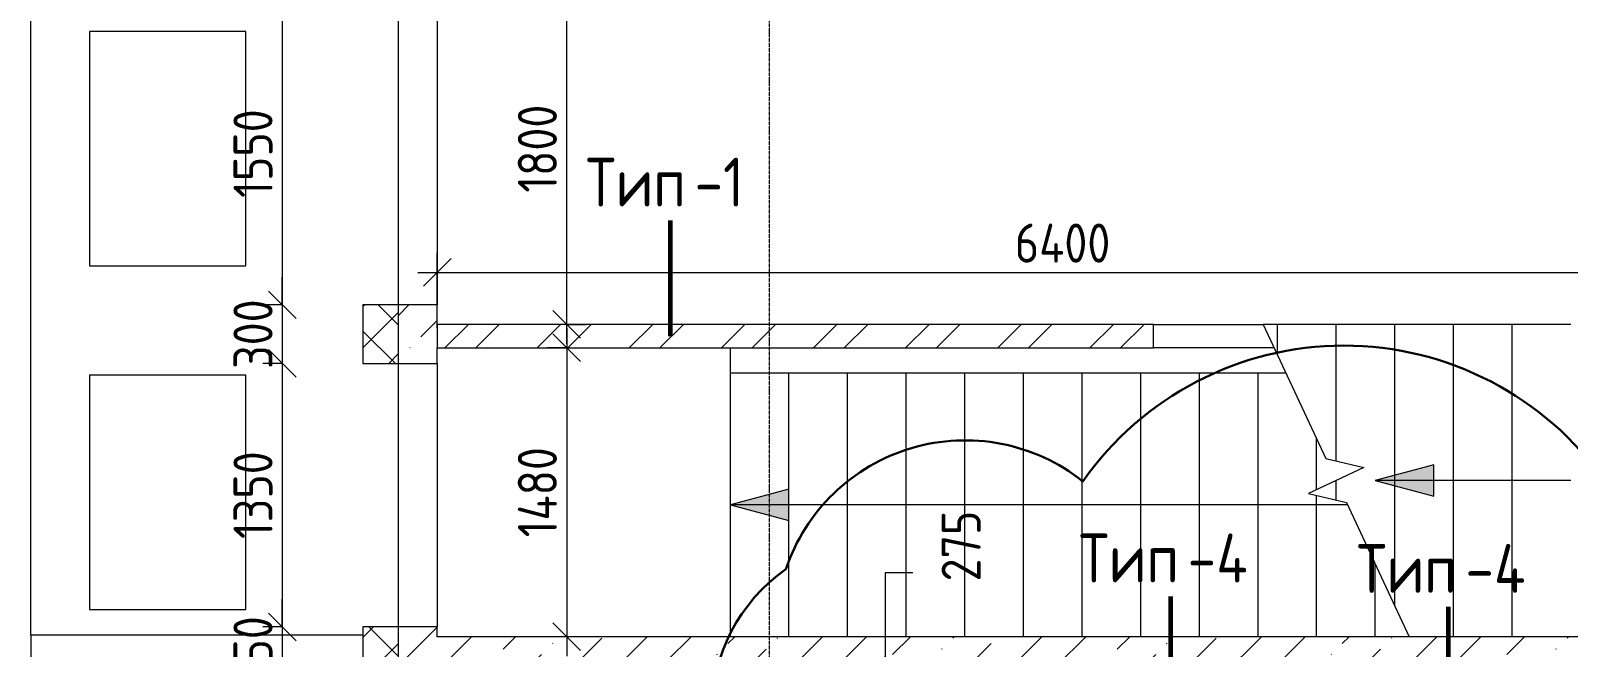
# Model space of a CAD drawing. Header units: millimetres. Extents: x -60946 to 138510, y -262288 to 24501.
# Drawn here: x -22096 to -14229, y -37714 to -34555 of the extents above; entities that cross this region are included whole.
import ezdxf

# ---------------------------------------------------------------- set-up
doc = ezdxf.new("R2010")
doc.units = ezdxf.units.MM
doc.linetypes.add('ADSK_Линия сетки', pattern=[25, 20, -2.5, 0, -2.5])
for name, color, linetype, lineweight in [('0) 1 вып перегородка', 7, 'Continuous', 60), ('Лестницы', 7, 'Continuous', 9), ('Оси', 7, 'Continuous', 9), ('Перекрытие', 7, 'Continuous', 18), ('Размеры', 7, 'Continuous', 9), ('Стены внутренние', 7, 'Continuous', 18), ('Стены наружные', 7, 'Continuous', 18), ('Стены несущие', 7, 'Continuous', 30), ('Стены отделка', 7, 'Continuous', 30), ('Стены штриховка', 7, 'Continuous', 9), ('Стрелки вверх', 7, 'Continuous', 18)]:
    doc.layers.add(name, color=color, linetype=linetype, lineweight=lineweight)
doc.layers.add('2)Тип-4', color=7, linetype='Continuous', lineweight=30, true_color=0x0080c0)
doc.styles.add('GOST Common_3', font='', dxfattribs={"width": 0.9, "height": 200})
doc.styles.get('GOST Common_3').set_extended_font_data('GOST Common')
doc.dimstyles.new('ADSK_Основной_2_0', dxfattribs={"dimscale": 304.8, "dimtxt": 201.142999, "dimasz": 0.463911, "dimexe": 0.328084, "dimexo": 0.328084, "dimgap": 0.164042, "dimtad": 1, "dimdec": 3, "dimrnd": 0.001, "dimdsep": 46, "dimtxsty": 'GOST Common_3', "dimblk1": 'OBLIQUE', "dimblk2": 'OBLIQUE', "dimsah": 1, "dimcen": 0.09, "dimdle": 0.328084, "dimazin": 2, "dimtfac": 1, "dimtdec": 4, "dimtix": 1, "dimtmove": 0, "dimatfit": 3, "dimfxl": 1, "dimtvp": 1, "dimtolj": 1, "dimtzin": 0, "dimlwd": 20, "dimlwe": 20, "dimarcsym": 2})
doc.dimstyles.new('ADSK_Основной_2_0_1', dxfattribs={"dimscale": 304.8, "dimtxt": 201.142999, "dimasz": 0.463911, "dimexe": 0.328084, "dimexo": 0.328084, "dimgap": 0.164042, "dimtad": 1, "dimdec": 3, "dimrnd": 0.001, "dimdsep": 46, "dimtxsty": 'GOST Common_3', "dimblk1": 'OBLIQUE', "dimblk2": 'OBLIQUE', "dimsah": 1, "dimcen": 0.09, "dimdle": 0.328084, "dimazin": 2, "dimtfac": 1, "dimtdec": 4, "dimtix": 1, "dimtmove": 1, "dimatfit": 3, "dimfxl": 1, "dimtvp": 1, "dimtolj": 1, "dimtzin": 0, "dimlwd": 20, "dimlwe": 20, "dimarcsym": 2})
pattern_1 = [(45, (1283.93, -48864.63), (84.1895, 308.69595), [396.875, -79.375, 3.353, -76.022])]

# ---------------------------------------------------------------- blocks, each defined once
blk = doc.blocks.new('_Oblique')
at = {"color": 0, "linetype": 'ByBlock', "lineweight": -2}
blk.add_line((-0.5, -0.5), (0.5, 0.5), dxfattribs=at)
blk = doc.blocks.new('*D4274')
at = {"layer": 'Defpoints', "color": 0, "transparency": 16777216}
for p in [(-20708.8, -34409.7), (-20808.8, -35959.7), (-20708.8, -35959.7)]:
    blk.add_point(p, dxfattribs=at)
at = {"layer": 'Размеры', "color": 0, "lineweight": 20, "transparency": 16777216}
for p, q in [((-20808.8, -34309.7), (-20808.8, -36059.7)), ((-20808.8, -34409.7), (-20908.8, -34409.7)), ((-20808.8, -35959.7), (-20908.8, -35959.7))]:
    blk.add_line(p, q, dxfattribs=at)
at = {"layer": 'Размеры', "color": 0, "lineweight": 20, "transparency": 16777216, "xscale": 141.4, "yscale": 141.4, "zscale": 141.4}
for p, rotation in [((-20808.8, -34409.7), 90), ((-20808.8, -35959.7), 270)]:
    blk.add_blockref('_Oblique', p, dxfattribs=dict(at, rotation=rotation))
at = {"layer": 'Размеры', "color": 0, "lineweight": 9, "transparency": 16777216, "insert": (-20958.8, -35184.7), "char_height": 200, "width": 560.473, "attachment_point": 5, "rotation": 90, "style": 'GOST Common_3'}
blk.add_mtext('\\A1;1550', dxfattribs=at)
blk = doc.blocks.new('*D4275')
at = {"layer": 'Defpoints', "color": 0, "transparency": 16777216}
for p in [(-20708.8, -35959.7), (-20808.8, -36259.7), (-20708.8, -36259.7)]:
    blk.add_point(p, dxfattribs=at)
at = {"layer": 'Размеры', "color": 0, "lineweight": 20, "transparency": 16777216}
for p, q in [((-20808.8, -35959.7), (-20808.8, -35818.3)), ((-20808.8, -35959.7), (-20908.8, -35959.7)), ((-20808.8, -35959.7), (-20808.8, -36259.7)), ((-20808.8, -36259.7), (-20908.8, -36259.7)), ((-20808.8, -36259.7), (-20808.8, -36401.1))]:
    blk.add_line(p, q, dxfattribs=at)
at = {"layer": 'Размеры', "color": 0, "lineweight": 20, "transparency": 16777216, "xscale": 141.4, "yscale": 141.4, "zscale": 141.4}
for p, rotation in [((-20808.8, -35959.7), 270), ((-20808.8, -36259.7), 90)]:
    blk.add_blockref('_Oblique', p, dxfattribs=dict(at, rotation=rotation))
at = {"layer": 'Размеры', "color": 0, "lineweight": 9, "transparency": 16777216, "insert": (-20958.8, -36109.7), "char_height": 200, "width": 454.106, "attachment_point": 5, "rotation": 90, "style": 'GOST Common_3'}
blk.add_mtext('\\A1;300', dxfattribs=at)
blk = doc.blocks.new('*D4276')
at = {"layer": 'Defpoints', "color": 0, "transparency": 16777216}
for p in [(-20708.8, -36259.7), (-20808.8, -37609.7), (-20708.8, -37609.7)]:
    blk.add_point(p, dxfattribs=at)
at = {"layer": 'Размеры', "color": 0, "lineweight": 20, "transparency": 16777216}
for p, q in [((-20808.8, -36159.7), (-20808.8, -37709.7)), ((-20808.8, -36259.7), (-20908.8, -36259.7)), ((-20808.8, -37609.7), (-20908.8, -37609.7))]:
    blk.add_line(p, q, dxfattribs=at)
at = {"layer": 'Размеры', "color": 0, "lineweight": 20, "transparency": 16777216, "xscale": 141.4, "yscale": 141.4, "zscale": 141.4}
for p, rotation in [((-20808.8, -36259.7), 90), ((-20808.8, -37609.7), 270)]:
    blk.add_blockref('_Oblique', p, dxfattribs=dict(at, rotation=rotation))
at = {"layer": 'Размеры', "color": 0, "lineweight": 9, "transparency": 16777216, "insert": (-20958.8, -36934.7), "char_height": 200, "width": 560.473, "attachment_point": 5, "rotation": 90, "style": 'GOST Common_3'}
blk.add_mtext('\\A1;1350', dxfattribs=at)
blk = doc.blocks.new('*D4277')
at = {"layer": 'Defpoints', "color": 0, "transparency": 16777216}
for p in [(-20708.8, -37609.7), (-21324.5, -37859.7), (-20808.8, -37859.7)]:
    blk.add_point(p, dxfattribs=at)
at = {"layer": 'Размеры', "color": 0, "lineweight": 20, "transparency": 16777216}
for p, q in [((-20808.8, -37609.7), (-20808.8, -37468.3)), ((-20808.8, -37609.7), (-20908.8, -37609.7)), ((-20808.8, -37609.7), (-20808.8, -37859.7)), ((-21224.5, -37859.7), (-20708.8, -37859.7)), ((-20808.8, -37859.7), (-20808.8, -38001.1))]:
    blk.add_line(p, q, dxfattribs=at)
at = {"layer": 'Размеры', "color": 0, "lineweight": 20, "transparency": 16777216, "xscale": 141.4, "yscale": 141.4, "zscale": 141.4}
for p, rotation in [((-20808.8, -37609.7), 270), ((-20808.8, -37859.7), 90)]:
    blk.add_blockref('_Oblique', p, dxfattribs=dict(at, rotation=rotation))
at = {"layer": 'Размеры', "color": 0, "lineweight": 9, "transparency": 16777216, "insert": (-20958.8, -37734.7), "char_height": 200, "width": 454.106, "attachment_point": 5, "rotation": 90, "style": 'GOST Common_3'}
blk.add_mtext('\\A1;250', dxfattribs=at)
blk = doc.blocks.new('*D4109')
at = {"layer": 'Defpoints', "color": 0, "transparency": 16777216}
for p in [(-13616.1, -35793.5), (-13616.1, -36059.7), (-20016.1, -36179.7)]:
    blk.add_point(p, dxfattribs=at)
at = {"layer": 'Размеры', "color": 0, "lineweight": 20, "transparency": 16777216}
for p, q in [((-20016.1, -36079.7), (-20016.1, -35693.5)), ((-13616.1, -35959.7), (-13616.1, -35693.5)), ((-20116.1, -35793.5), (-13516.1, -35793.5))]:
    blk.add_line(p, q, dxfattribs=at)
at = {"layer": 'Размеры', "color": 0, "lineweight": 20, "transparency": 16777216, "xscale": 141.4, "yscale": 141.4, "zscale": 141.4, "rotation": 180}
blk.add_blockref('_Oblique', (-20016.1, -35793.5), dxfattribs=at)
at = {"layer": 'Размеры', "color": 0, "lineweight": 20, "transparency": 16777216, "xscale": 141.4, "yscale": 141.4, "zscale": 141.4}
blk.add_blockref('_Oblique', (-13616.1, -35793.5), dxfattribs=at)
at = {"layer": 'Размеры', "color": 0, "lineweight": 9, "transparency": 16777216, "insert": (-16816.1, -35643.5), "char_height": 200, "width": 625.93, "attachment_point": 5, "style": 'GOST Common_3'}
blk.add_mtext('\\A1;6400', dxfattribs=at)
blk = doc.blocks.new('*D4111')
at = {"layer": 'Defpoints', "color": 0, "transparency": 16777216}
for p in [(-19453.5, -34259.7), (-19353.5, -34259.7), (-19453.5, -36059.7)]:
    blk.add_point(p, dxfattribs=at)
at = {"layer": 'Размеры', "color": 0, "lineweight": 20, "transparency": 16777216}
for p, q in [((-19353.5, -36159.7), (-19353.5, -34159.7)), ((-19353.5, -34259.7), (-19253.5, -34259.7)), ((-19353.5, -36059.7), (-19253.5, -36059.7))]:
    blk.add_line(p, q, dxfattribs=at)
at = {"layer": 'Размеры', "color": 0, "lineweight": 20, "transparency": 16777216, "xscale": 141.4, "yscale": 141.4, "zscale": 141.4}
for p, rotation in [((-19353.5, -34259.7), 90), ((-19353.5, -36059.7), 270)]:
    blk.add_blockref('_Oblique', p, dxfattribs=dict(at, rotation=rotation))
at = {"layer": 'Размеры', "color": 0, "lineweight": 9, "transparency": 16777216, "insert": (-19503.5, -35159.7), "char_height": 200, "width": 560.473, "attachment_point": 5, "rotation": 90, "style": 'GOST Common_3'}
blk.add_mtext('\\A1;1800', dxfattribs=at)
blk = doc.blocks.new('*D4112')
at = {"layer": 'Defpoints', "color": 0, "transparency": 16777216}
for p in [(-19253.5, -36179.7), (-19353.5, -37659.7), (-19253.5, -37659.7)]:
    blk.add_point(p, dxfattribs=at)
at = {"layer": 'Размеры', "color": 0, "lineweight": 20, "transparency": 16777216}
for p, q in [((-19353.5, -36079.7), (-19353.5, -37759.7)), ((-19353.5, -36179.7), (-19453.5, -36179.7)), ((-19353.5, -37659.7), (-19453.5, -37659.7))]:
    blk.add_line(p, q, dxfattribs=at)
at = {"layer": 'Размеры', "color": 0, "lineweight": 20, "transparency": 16777216, "xscale": 141.4, "yscale": 141.4, "zscale": 141.4}
for p, rotation in [((-19353.5, -36179.7), 90), ((-19353.5, -37659.7), 270)]:
    blk.add_blockref('_Oblique', p, dxfattribs=dict(at, rotation=rotation))
at = {"layer": 'Размеры', "color": 0, "lineweight": 9, "transparency": 16777216, "insert": (-19503.5, -36919.7), "char_height": 200, "width": 580.928, "attachment_point": 5, "rotation": 90, "style": 'GOST Common_3'}
blk.add_mtext('\\A1;1480', dxfattribs=at)
blk = doc.blocks.new('*D4048')
at = {"layer": 'Defpoints', "color": 0, "transparency": 16777216}
for p in [(-17824.6, -37859.7), (-17724.6, -37859.7), (-17824.6, -38134.7)]:
    blk.add_point(p, dxfattribs=at)
at = {"layer": 'Размеры', "color": 0, "lineweight": 20, "transparency": 16777216}
for p, q in [((-17583.2, -37332.8), (-17724.6, -37332.8)), ((-17724.6, -37332.8), (-17724.6, -37859.7)), ((-17724.6, -38234.7), (-17724.6, -37759.7)), ((-17724.6, -37859.7), (-17624.6, -37859.7)), ((-17724.6, -38134.7), (-17624.6, -38134.7))]:
    blk.add_line(p, q, dxfattribs=at)
at = {"layer": 'Размеры', "color": 0, "lineweight": 20, "transparency": 16777216, "xscale": 141.4, "yscale": 141.4, "zscale": 141.4}
for p, rotation in [((-17724.6, -37859.7), 90), ((-17724.6, -38134.7), 270)]:
    blk.add_blockref('_Oblique', p, dxfattribs=dict(at, rotation=rotation))
at = {"layer": 'Размеры', "color": 0, "lineweight": 9, "transparency": 16777216, "insert": (-17435.1, -37376.5), "char_height": 200, "width": 454.106, "attachment_point": 1, "rotation": 90, "line_spacing_factor": 1.022761, "style": 'GOST Common_3'}
blk.add_mtext('\\A1;275', dxfattribs=at)

msp = doc.modelspace()

# ---------------------------------------------------------------- hatches: boundary and pattern name
at = {"layer": 'Стены внутренние', "lineweight": 9}
h = msp.add_hatch(dxfattribs=at)
h.set_pattern_fill('FP_5', color=256, style=0, pattern_type=2)
h.set_pattern_definition([(45, (1283.93, -48864.63), (-235.7317, 235.7317), []), (45, (1441.1, -48864.63), (-235.7317, 235.7317), [])])
h.paths.add_polyline_path([(-16351.4759, -36179.6624), (-16351.4759, -36059.6624), (-20016.0657, -36059.6624), (-20016.0657, -36179.6624), (-16711.3782, -36179.6624)])
at = {"layer": 'Стены наружные', "lineweight": 9}
h = msp.add_hatch(dxfattribs=at)
h.set_pattern_fill('FP_4', color=256, style=0, pattern_type=2)
h.set_pattern_definition([(45, (1283.93, -48864.63), (-106.066, 106.066), []), (135, (1283.93, -48864.63), (-106.066, -106.066), [])])
h.paths.add_polyline_path([(-20396.0657, -37859.6624), (-20216.0657, -37859.6624), (-20216.0657, -37609.6624), (-20396.0657, -37609.6624)])
h.paths.add_polyline_path([(-20396.0657, -36259.6624), (-20216.0657, -36259.6624), (-20216.0657, -35959.6624), (-20396.0657, -35959.6624)])
h.paths.add_polyline_path([(-20216.0657, -34409.6624), (-20216.0657, -34059.6624), (-20396.0657, -34059.6624), (-20396.0657, -34409.6624)])
h = msp.add_hatch(dxfattribs=at)
h.set_pattern_fill('FP_1', color=256, style=0, pattern_type=2)
h.set_pattern_definition(pattern_1)
h.paths.add_polyline_path([(-20016.0657, -37859.6624), (-20016.0657, -37609.6624), (-20216.0657, -37609.6624), (-20216.0657, -37859.6624)])
h.paths.add_polyline_path([(-20016.0657, -36259.6624), (-20016.0657, -35959.6624), (-20216.0657, -35959.6624), (-20216.0657, -36259.6624)])
h.paths.add_polyline_path([(-20016.0657, -34409.6624), (-20016.0657, -34259.6624), (-20216.0657, -34259.6624), (-20216.0657, -34409.6624)])
h = msp.add_hatch(dxfattribs=at)
h.set_pattern_fill('FP_1', color=256, style=0, pattern_type=2)
h.set_pattern_definition(pattern_1)
h.paths.add_polyline_path([(-14116.0657, -37859.6624), (-11816.0657, -37859.6624), (-11816.0657, -37659.6624), (-20016.0657, -37659.6624), (-20016.0657, -37859.6624), (-14141.0657, -37859.6624)])
at = {"layer": 'Стрелки вверх'}
for points in [[(-14916.0657, -36940.0472), (-14916.0657, -36779.2776), (-15216.0657, -36859.6624)], [(-18216.0657, -37065.0472), (-18216.0657, -36904.2776), (-18516.0657, -36984.6624)]]:
    msp.add_hatch(color=256, dxfattribs=at).paths.add_polyline_path(points)

# ---------------------------------------------------------------- linework, layer by layer
at = {"layer": '0) 1 вып перегородка'}
for p, q in [((-18821.7998, -36119.6624), (-18821.7998, -35528.3642)), ((-16262.4208, -38097.1624), (-16262.4208, -37454.0557)), ((-14841.0657, -38309.6698), (-14841.0657, -37507.4114))]:
    msp.add_line(p, q, dxfattribs=at)
at = {"layer": '2)Тип-4', "color": 5}
msp.add_lwpolyline([(-18231.9976, -42875.0122, -0.52056705), (-18231.9976, -40339.9261, -0.52056705), (-18231.9976, -38774.841, -0.52056705), (-18231.9976, -37314.357, -0.52056705), (-16712.4236, -36864.0133, -0.52056705), (-14041.0003, -36864.0133, -0.52056705), (-11666.4156, -36864.0133, -0.52056705), (-11573.0251, -38271.8218, -0.52056705), (-11573.0251, -40097.4578, -0.52056705), (-11573.0251, -42804.8792, -0.52056705), (-13638.8556, -42875.0122, -0.52056705), (-16144.8123, -42875.0122, -0.52056705)], format="xyb", close=True, dxfattribs=at)
at = {"layer": 'Лестницы'}
for p, q in [((-15716.0657, -36059.6624), (-15789.1118, -36059.6624)), ((-15789.1118, -36059.6624), (-15468.893, -36746.3739)), ((-15416.0657, -36059.6624), (-15716.0657, -36059.6624)), ((-15716.0657, -36216.3103), (-15716.0657, -36059.6624)), ((-15716.0657, -36216.3103), (-15716.0657, -36059.6624)), ((-15116.0657, -36059.6624), (-15416.0657, -36059.6624)), ((-15416.0657, -36759.2126), (-15416.0657, -36059.6624)), ((-15416.0657, -36759.2126), (-15416.0657, -36059.6624)), ((-14816.0657, -36059.6624), (-15116.0657, -36059.6624)), ((-15116.0657, -37503.0145), (-15116.0657, -36059.6624)), ((-15116.0657, -37503.0145), (-15116.0657, -36059.6624)), ((-14516.0657, -36059.6624), (-14816.0657, -36059.6624)), ((-14816.0657, -37659.6624), (-14816.0657, -36059.6624)), ((-14816.0657, -37659.6624), (-14816.0657, -36059.6624)), ((-14216.0657, -36059.6624), (-14516.0657, -36059.6624)), ((-14516.0657, -37659.6624), (-14516.0657, -36059.6624)), ((-14516.0657, -37659.6624), (-14516.0657, -36059.6624)), ((-18516.0657, -36309.6624), (-18516.0657, -36179.6624)), ((-20016.0657, -36259.6624), (-20016.0657, -37609.6624)), ((-18516.0657, -37659.6624), (-18516.0657, -36309.6624)), ((-18216.0657, -36309.6624), (-18516.0657, -36309.6624)), ((-18516.0657, -37659.6624), (-18516.0657, -36309.6624)), ((-17916.0657, -36309.6624), (-18216.0657, -36309.6624)), ((-18216.0657, -37659.6624), (-18216.0657, -36309.6624)), ((-18216.0657, -37659.6624), (-18216.0657, -36309.6624)), ((-17616.0657, -36309.6624), (-17916.0657, -36309.6624)), ((-17916.0657, -37659.6624), (-17916.0657, -36309.6624)), ((-17916.0657, -37659.6624), (-17916.0657, -36309.6624)), ((-17316.0657, -36309.6624), (-17616.0657, -36309.6624)), ((-17616.0657, -37659.6624), (-17616.0657, -36309.6624)), ((-17616.0657, -37659.6624), (-17616.0657, -36309.6624)), ((-17016.0657, -36309.6624), (-17316.0657, -36309.6624)), ((-17316.0657, -37659.6624), (-17316.0657, -36309.6624)), ((-17316.0657, -37659.6624), (-17316.0657, -36309.6624)), ((-16716.0657, -36309.6624), (-17016.0657, -36309.6624)), ((-17016.0657, -37659.6624), (-17016.0657, -36309.6624)), ((-17016.0657, -37659.6624), (-17016.0657, -36309.6624)), ((-16416.0657, -36309.6624), (-16716.0657, -36309.6624)), ((-16716.0657, -37659.6624), (-16716.0657, -36309.6624)), ((-16716.0657, -37659.6624), (-16716.0657, -36309.6624)), ((-16116.0657, -36309.6624), (-16416.0657, -36309.6624)), ((-16416.0657, -37659.6624), (-16416.0657, -36309.6624)), ((-16416.0657, -37659.6624), (-16416.0657, -36309.6624)), ((-15816.0657, -36309.6624), (-16116.0657, -36309.6624)), ((-16116.0657, -37659.6624), (-16116.0657, -36309.6624)), ((-16116.0657, -37659.6624), (-16116.0657, -36309.6624)), ((-15672.5349, -36309.6624), (-15816.0657, -36309.6624)), ((-15816.0657, -37659.6624), (-15816.0657, -36309.6624)), ((-15816.0657, -37659.6624), (-15816.0657, -36309.6624)), ((-15516.0657, -36906.2932), (-15516.0657, -36645.2117)), ((-15516.0657, -36906.2932), (-15516.0657, -36645.2117)), ((-15274.4551, -36793.6283), (-15557.6763, -36925.6965)), ((-15468.893, -36746.3739), (-15274.4551, -36793.6283)), ((-15416.0657, -36960.1122), (-15416.0657, -36859.6624)), ((-15416.0657, -36960.1122), (-15416.0657, -36859.6624)), ((-15557.6763, -36925.6965), (-15363.2384, -36972.9509)), ((-15516.0657, -37659.6624), (-15516.0657, -36935.8092)), ((-15516.0657, -37659.6624), (-15516.0657, -36935.8092)), ((-15363.2384, -36972.9509), (-15043.0196, -37659.6624)), ((-15216.0657, -37659.6624), (-15216.0657, -37288.5638)), ((-15216.0657, -37659.6624), (-15216.0657, -37288.5638))]:
    msp.add_line(p, q, dxfattribs=at)
at = {"layer": 'Оси', "linetype": 'ADSK_Линия сетки', "lineweight": 5}
msp.add_line((-18316.0657, -59838.5137), (-18316.0657, -24363.7173), dxfattribs=at)
at = {"layer": 'Перекрытие'}
for p, q in [((-22096.0657, -37649.6624), (-22096.0657, -34269.6624)), ((-20216.0657, -34409.6624), (-20216.0657, -35959.6624)), ((-20016.0657, -34409.6624), (-20016.0657, -35959.6624)), ((-21796.0657, -34559.6624), (-21796.0657, -35759.6624)), ((-20996.0657, -34559.6624), (-21796.0657, -34559.6624)), ((-20996.0657, -35759.6624), (-20996.0657, -34559.6624)), ((-21796.0657, -35759.6624), (-20996.0657, -35759.6624)), ((-20216.0657, -36259.6624), (-20216.0657, -37609.6624)), ((-21796.0657, -36319.6624), (-21796.0657, -37519.6624)), ((-20996.0657, -36319.6624), (-21796.0657, -36319.6624)), ((-20996.0657, -37519.6624), (-20996.0657, -36319.6624)), ((-21796.0657, -37519.6624), (-20996.0657, -37519.6624))]:
    msp.add_line(p, q, dxfattribs=at)
at = {"layer": 'Стены внутренние', "lineweight": 5}
for p, q in [((-16351.4759, -36059.6624), (-15789.1118, -36059.6624)), ((-15733.1549, -36179.6624), (-16351.4759, -36179.6624))]:
    msp.add_line(p, q, dxfattribs=at)
at = {"layer": 'Стены наружные', "lineweight": 9}
for q in [(-20396.0657, -37649.6624), (-22096.0657, -37899.6624)]:
    msp.add_line((-22096.0657, -37649.6624), q, dxfattribs=at)
at = {"layer": 'Стены несущие', "lineweight": 9}
for p, q in [((-20016.0657, -35959.6624), (-20216.0657, -35959.6624)), ((-20016.0657, -36059.6624), (-20016.0657, -35959.6624)), ((-16351.4759, -36059.6624), (-20016.0657, -36059.6624)), ((-16351.4759, -36179.6624), (-16351.4759, -36059.6624)), ((-20016.0657, -36259.6624), (-20016.0657, -36179.6624)), ((-20016.0657, -36179.6624), (-16351.4759, -36179.6624)), ((-20216.0657, -36259.6624), (-20016.0657, -36259.6624)), ((-20016.0657, -37609.6624), (-20216.0657, -37609.6624)), ((-20016.0657, -37659.6624), (-20016.0657, -37609.6624)), ((-11816.0657, -37659.6624), (-20016.0657, -37659.6624))]:
    msp.add_line(p, q, dxfattribs=at)
at = {"layer": 'Стены отделка', "lineweight": 18}
for p, q in [((-20216.0657, -35959.6624), (-20396.0657, -35959.6624)), ((-20396.0657, -35959.6624), (-20396.0657, -36259.6624)), ((-20396.0657, -36259.6624), (-20216.0657, -36259.6624)), ((-20216.0657, -37609.6624), (-20396.0657, -37609.6624)), ((-20396.0657, -37609.6624), (-20396.0657, -38039.6624))]:
    msp.add_line(p, q, dxfattribs=at)
at = {"layer": 'Стены штриховка', "lineweight": 9}
for p, q in [((-20216.0657, -35959.6624), (-20216.0657, -36259.6624)), ((-20016.0657, -36059.6624), (-20016.0657, -36179.6624)), ((-20216.0657, -37609.6624), (-20216.0657, -37859.6624))]:
    msp.add_line(p, q, dxfattribs=at)
at = {"layer": 'Стрелки вверх'}
for p, q in [((-14916.0657, -36779.2776), (-15216.0657, -36859.6624)), ((-14916.0657, -36940.0472), (-14916.0657, -36779.2776)), ((-15116.0657, -36859.6624), (-15216.0657, -36859.6624)), ((-15216.0657, -36859.6624), (-14916.0657, -36940.0472)), ((-14816.0657, -36859.6624), (-15116.0657, -36859.6624)), ((-14516.0657, -36859.6624), (-14816.0657, -36859.6624)), ((-14216.0657, -36859.6624), (-14516.0657, -36859.6624)), ((-18216.0657, -36904.2776), (-18516.0657, -36984.6624)), ((-18216.0657, -37065.0472), (-18216.0657, -36904.2776)), ((-18216.0657, -36984.6624), (-18516.0657, -36984.6624)), ((-18516.0657, -36984.6624), (-18216.0657, -37065.0472)), ((-17916.0657, -36984.6624), (-18216.0657, -36984.6624)), ((-17616.0657, -36984.6624), (-17916.0657, -36984.6624)), ((-17316.0657, -36984.6624), (-17616.0657, -36984.6624)), ((-17016.0657, -36984.6624), (-17316.0657, -36984.6624)), ((-16716.0657, -36984.6624), (-17016.0657, -36984.6624)), ((-16416.0657, -36984.6624), (-16716.0657, -36984.6624)), ((-16116.0657, -36984.6624), (-16416.0657, -36984.6624)), ((-15816.0657, -36984.6624), (-16116.0657, -36984.6624)), ((-15516.0657, -36984.6624), (-15816.0657, -36984.6624)), ((-15357.7772, -36984.6624), (-15516.0657, -36984.6624))]:
    msp.add_line(p, q, dxfattribs=at)

# ---------------------------------------------------------------- texts
at = {"layer": '0) 1 вып перегородка', "color": 116, "lineweight": 9, "true_color": 0x008040, "char_height": 250, "attachment_point": 1, "style": 'GOST Common_3'}
for s, insert, width in [('Тип', (-19255.2998, -35205.9371), 673.4175), ('-1', (-18699.6748, -35205.9371), 368.77625), ('Тип', (-16731.9208, -37131.6287), 673.4175), ('-4', (-16176.2958, -37131.6287), 456.961875), ('Тип', (-15310.5657, -37184.9844), 673.4175), ('-4', (-14754.9407, -37184.9844), 456.961875)]:
    msp.add_mtext(s, dxfattribs=dict(at, insert=insert, width=width))

# ---------------------------------------------------------------- dimensions: what is measured, and where the dimension line sits
at = {"layer": 'Размеры', "lineweight": 9}
for base, p1, p2, override, picture, middle in [((-19353.5072, -34259.6624), (-19453.4921, -36059.6624), (-19453.4921, -34259.6624), {"dimpost": '<>', "dimfxl": 1800}, '*D4111', (-19503.5072, -35159.6624)), ((-20808.7681, -35959.6624), (-20708.7832, -34409.6624), (-20708.7832, -35959.6624), {"dimpost": '<>', "dimfxl": 1550}, '*D4274', (-20958.7681, -35184.6624)), ((-20808.7681, -36259.6624), (-20708.7832, -35959.6624), (-20708.7832, -36259.6624), {"dimpost": '<>', "dimfxl": 300}, '*D4275', (-20958.7681, -36109.6624)), ((-19353.5072, -37659.6624), (-19253.5223, -36179.6624), (-19253.5223, -37659.6624), {"dimpost": '<>', "dimfxl": 1480}, '*D4112', (-19503.5072, -36919.6624)), ((-20808.7681, -37609.6624), (-20708.7832, -36259.6624), (-20708.7832, -37609.6624), {"dimpost": '<>', "dimfxl": 1350}, '*D4276', (-20958.7681, -36934.6624)), ((-20808.7681, -37859.6624), (-20708.7832, -37609.6624), (-21324.5157, -37859.6624), {"dimpost": '<>', "dimfxl": 664.549864}, '*D4277', (-20958.7681, -37734.6624))]:
    dim = msp.add_linear_dim(base=base, p1=p1, p2=p2, angle=90, dimstyle='ADSK_Основной_2_0', override=override, dxfattribs=at)
    dim.commit()
    dim.dimension.update_dxf_attribs({"geometry": picture, "text_midpoint": middle})
dim = msp.add_linear_dim(base=(-13616.0657, -35793.4632), p1=(-20016.0657, -36179.6624), p2=(-13616.0657, -36059.6624), dimstyle='ADSK_Основной_2_0', override={"dimpost": '<>', "dimfxl": 6401.124901}, dxfattribs=at)
dim.commit()
dim.dimension.update_dxf_attribs({"geometry": '*D4109', "text_midpoint": (-16816.0657, -35643.4632)})
dim = msp.add_linear_dim(base=(-17724.5967, -37859.6624), p1=(-17824.5816, -38134.6624), p2=(-17824.5816, -37859.6624), angle=90, dimstyle='ADSK_Основной_2_0_1', override={"dimpost": '<>', "dimfxl": 275}, dxfattribs=at)
dim.commit()
dim.dimension.update_dxf_attribs({"geometry": '*D4048', "text_midpoint": (-17613.5341, -37332.8272), "dimtype": 160, "text_rotation": 90})

doc.saveas('drawing.dxf')
